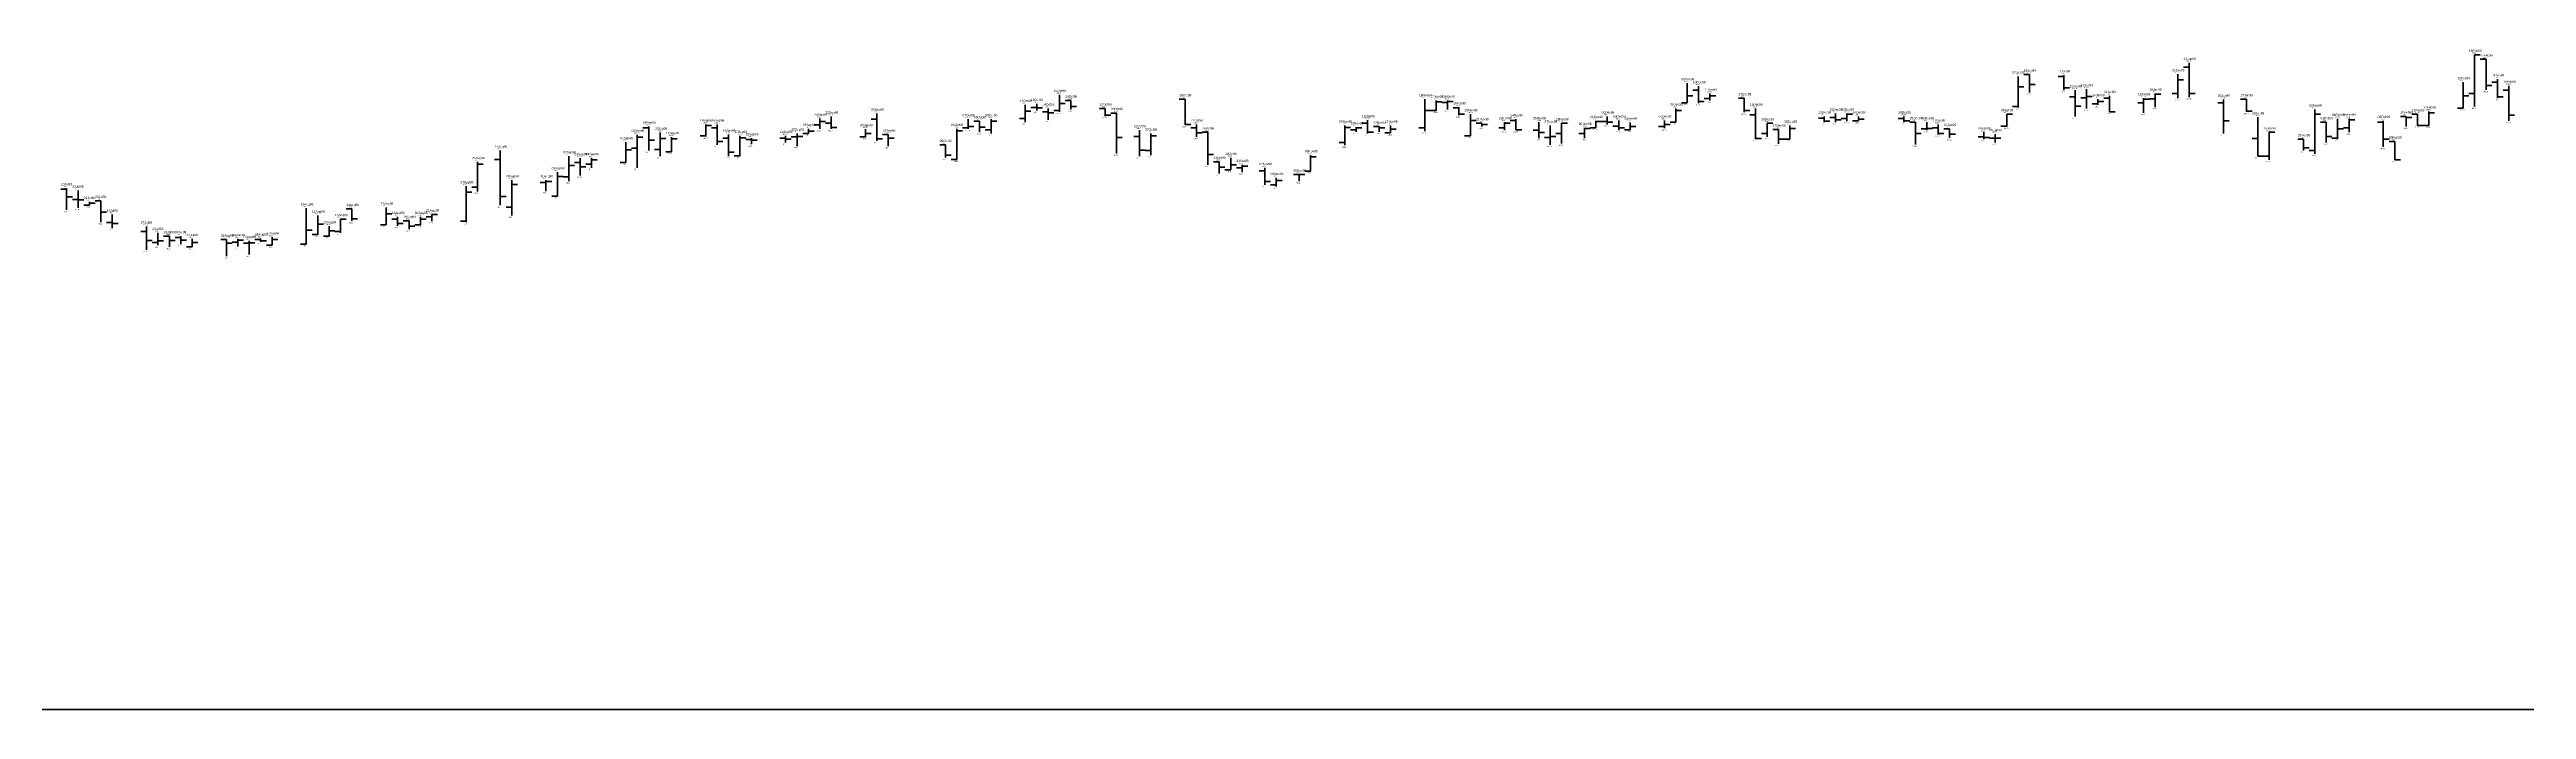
# Model space of a CAD drawing. Header units: inches. Extents: x 0 to 30000, y -20 to 2443.
# Drawn here: x 8821.5 to 9038.5, y 0 to 57.9 of the extents above; entities that cross this region are included whole.
import ezdxf

# ---------------------------------------------------------------- set-up
doc = ezdxf.new("R2010")
doc.units = ezdxf.units.IN
doc.header["$MEASUREMENT"] = 0
for name, color, linetype in [('axis', 7, 'Continuous'), ('DATE', 7, 'Continuous'), ('Graph', 7, 'Continuous'), ('Rate', 7, 'Continuous')]:
    doc.layers.add(name, color=color, linetype=linetype)
doc.styles.get("Standard").update_dxf_attribs({"font": 'arial.ttf'})

msp = doc.modelspace()

# ---------------------------------------------------------------- linework, layer by layer
at = {"layer": 'axis', "color": 7, "lineweight": 35}
msp.add_line((0, 0), (30000, 0), dxfattribs=at)
at = {"layer": 'Graph', "color": 1, "lineweight": 35}
for p, q in [((9009, 56.7), (9009, 53.675)), ((9035, 57), (9034.5, 57)), ((9035, 57), (9035, 54.315)), ((8966, 54.305), (8965.5, 54.305)), ((8966, 54.65), (8966, 53.16)), ((8995, 55.67), (8994.5, 55.67)), ((8995, 55.67), (8995, 54.09)), ((8995, 54.8), (8995.5, 54.8)), ((8998, 55.5), (8997.5, 55.5)), ((8998, 55.6), (8998, 54.3)), ((8998, 54.5), (8998.5, 54.5)), ((8999, 54.295), (8999, 52)), ((9009, 56.3), (9008.5, 56.3)), ((9035, 54.7), (9035.5, 54.7)), ((9036, 55), (9035.5, 55)), ((9036, 55.25), (9036, 53.6)), ((9037, 54.3), (9036.5, 54.3)), ((9037, 54.69), (9037, 51.605)), ((8894, 52.25), (8894, 49.85)), ((8908, 52.775), (8907.5, 52.775)), ((8908, 53.1), (8908, 52.5)), ((8908, 52.745), (8908.5, 52.745)), ((8909, 52.4), (8908.5, 52.4)), ((8909, 52.7), (8909, 51.7)), ((8909, 52.31), (8909.5, 52.31)), ((8911, 53.4), (8910.5, 53.4)), ((8911, 53.4), (8911, 52.6)), ((8911, 52.865), (8911.5, 52.865)), ((8914, 52.7), (8913.5, 52.7)), ((8914, 52.7), (8914, 52.025)), ((8914, 52.115), (8914.5, 52.115)), ((8915, 52.29), (8914.5, 52.29)), ((8915, 52.3), (8915, 48.73)), ((8921, 53.5), (8920.5, 53.5)), ((8921, 53.5), (8921, 51.25)), ((8945, 52.75), (8944.5, 52.75)), ((8945, 52.8), (8945, 52.1)), ((8945, 52.2), (8945.5, 52.2)), ((8966, 53.3), (8966.5, 53.3)), ((8970, 53.6), (8969.5, 53.6)), ((8970, 53.6), (8970, 52.36)), ((8970, 52.5), (8970.5, 52.5)), ((8971, 52.125), (8970.5, 52.125)), ((8971, 52.7), (8971, 50)), ((8978, 52.25), (8978, 51.5)), ((8999, 53.7), (8998.5, 53.7)), ((8999, 52.895), (8999.5, 52.895)), ((9002, 53.6), (9001.5, 53.6)), ((9002, 53.8), (9002, 52.4)), ((9002, 52.4), (9002.5, 52.4)), ((9009, 54), (9009.5, 54)), ((9012, 53.2), (9011.5, 53.2)), ((9012, 53.475), (9012, 50.5)), ((9014, 53.5), (9013.5, 53.5)), ((9014, 53.5), (9014, 52.39)), ((9014, 52.47), (9014.5, 52.47)), ((9029, 52.19), (9028.5, 52.19)), ((9029, 52.19), (9029, 51.2)), ((9036, 53.7), (9036.5, 53.7)), ((9037, 52.1), (9037.5, 52.1)), ((8874, 51), (8873.5, 51)), ((8874, 51.1), (8874, 49)), ((8880, 51), (8879.5, 51)), ((8880, 51.3), (8880, 49.5)), ((8881, 50.1), (8880.5, 50.1)), ((8881, 50.4), (8881, 48.505)), ((8883, 49.98), (8882.5, 49.98)), ((8883, 50.1), (8883, 49.55)), ((8886, 50.1), (8885.5, 50.1)), ((8886, 50.3), (8886, 49.7)), ((8886, 50.005), (8886.5, 50.005)), ((8890, 51.4), (8889.5, 51.4)), ((8890, 51.985), (8890, 50.9)), ((8890, 51.015), (8890.5, 51.015)), ((8894, 51.75), (8893.5, 51.75)), ((8894, 50.025), (8894.5, 50.025)), ((8895, 50.4), (8894.5, 50.4)), ((8895, 50.4), (8895, 49.4)), ((8895, 50.1), (8895.5, 50.1)), ((8903, 51.575), (8902.5, 51.575)), ((8903, 51.575), (8903, 50.6)), ((8903, 51.06), (8903.5, 51.06)), ((8915, 50.135), (8915.5, 50.135)), ((8917, 50.22), (8916.5, 50.22)), ((8917, 50.8), (8917, 48.5)), ((8921, 51.29), (8921.5, 51.29)), ((8922, 51), (8921.5, 51)), ((8922, 51.3), (8922, 50.2)), ((8922, 50.545), (8922.5, 50.545)), ((8923, 50.6), (8922.5, 50.6)), ((8923, 50.6), (8923, 47.75)), ((8937, 51.4), (8936.5, 51.4)), ((8937, 51.675), (8937, 50.5)), ((8937, 50.625), (8937.5, 50.625)), ((8938, 51.1), (8937.5, 51.1)), ((8938, 51.1), (8938, 50.65)), ((8938, 51.005), (8938.5, 51.005)), ((8947, 51.405), (8946.5, 51.405)), ((8947, 51.405), (8947, 51.1)), ((8947, 51.3), (8947.5, 51.3)), ((8950, 51.625), (8949.5, 51.625)), ((8950, 51.75), (8950, 50.81)), ((8950, 50.81), (8950.5, 50.81)), ((8952, 50.8), (8951.5, 50.8)), ((8952, 51.495), (8952, 50.1)), ((8952, 50.59), (8952.5, 50.59)), ((8958, 51.56), (8957.5, 51.56)), ((8958, 52), (8958, 51.3)), ((8958, 51.495), (8958.5, 51.495)), ((8959, 51.15), (8958.5, 51.15)), ((8959, 51.65), (8959, 50.8)), ((8959, 51), (8959.5, 51)), ((8971, 50.055), (8971.5, 50.055)), ((8973, 50.84), (8972.5, 50.84)), ((8973, 50.84), (8973, 49.6)), ((8973, 50), (8973.5, 50)), ((8977, 51.85), (8976.5, 51.85)), ((8977, 52), (8977, 51.5)), ((8977, 51.575), (8977.5, 51.575)), ((8978, 51.9), (8977.5, 51.9)), ((8978, 51.7), (8978.5, 51.7)), ((8984, 51.8), (8983.5, 51.8)), ((8984, 51.995), (8984, 51.5)), ((8984, 51.6), (8984.5, 51.6)), ((8985, 51.5), (8984.5, 51.5)), ((8985, 51.5), (8985, 49.525)), ((8985, 50.495), (8985.5, 50.495)), ((8987, 50.995), (8986.5, 50.995)), ((8987, 51.3), (8987, 50.41)), ((8987, 50.5), (8987.5, 50.5)), ((8988, 50.9), (8987.5, 50.9)), ((8988, 50.9), (8988, 50.105)), ((8988, 50.425), (8988.5, 50.425)), ((8991, 50.2), (8990.5, 50.2)), ((8991, 50.6), (8991, 50)), ((8991, 50.15), (8991.5, 50.15)), ((9012, 51.6), (9012.5, 51.6)), ((9015, 50.06), (9014.5, 50.06)), ((9015, 51.925), (9015, 48.5)), ((9019, 50), (9018.5, 50)), ((9019, 50), (9019, 49)), ((9021, 51.5), (9020.5, 51.5)), ((9021, 51.5), (9021, 49.71)), ((9021, 50.225), (9021.5, 50.225)), ((9026, 51.5), (9025.5, 51.5)), ((9026, 51.6), (9026, 49.32)), ((9026, 50), (9026.5, 50)), ((9028, 52), (9027.5, 52)), ((9028, 52), (9028, 51.1)), ((9028, 51.9), (9028.5, 51.9)), ((9029, 51.2), (9029.5, 51.2)), ((8861, 48.205), (8860.5, 48.205)), ((8861, 48.995), (8861, 44.2)), ((8868, 47.95), (8867.5, 47.95)), ((8868, 48.34), (8868, 46.81)), ((8874, 49.915), (8874.5, 49.915)), ((8880, 49.805), (8880.5, 49.805)), ((8881, 48.875), (8881.5, 48.875)), ((8883, 49.9), (8883.5, 49.9)), ((8900, 49.5), (8899.5, 49.5)), ((8900, 49.5), (8900, 48.4)), ((8900, 48.605), (8900.5, 48.605)), ((8917, 49.035), (8917.5, 49.035)), ((8923, 48.66), (8923.5, 48.66)), ((8924, 48.025), (8923.5, 48.025)), ((8924, 48.025), (8924, 47)), ((9015, 48.5), (9015.5, 48.5)), ((9019, 49.25), (9019.5, 49.25)), ((9027, 49.8), (9026.5, 49.8)), ((9027, 49.8), (9027, 48.2)), ((9027, 48.2), (9027.5, 48.2)), ((8823, 45.61), (8822.5, 45.61)), ((8823, 45.7), (8823, 43.8)), ((8868, 47.565), (8868.5, 47.565)), ((8924, 47.535), (8924.5, 47.535)), ((8928, 47.225), (8927.5, 47.225)), ((8928, 47.475), (8928, 46)), ((8928, 46.3), (8928.5, 46.3)), ((8823, 44.94), (8823.5, 44.94)), ((8824, 44.7), (8823.5, 44.7)), ((8824, 45.5), (8824, 43.98)), ((8824, 44.68), (8824.5, 44.68)), ((8826, 44.6), (8825.5, 44.6)), ((8826, 44.6), (8826, 42.71)), ((8826, 43.595), (8826.5, 43.595)), ((8848, 43.9), (8847.5, 43.9)), ((8848, 43.9), (8848, 42.83)), ((8861, 44.96), (8861.5, 44.96)), ((8827, 42.7), (8826.5, 42.7)), ((8827, 43.4), (8827, 42.2)), ((8827, 42.6), (8827.5, 42.6)), ((8830, 41.9), (8829.5, 41.9)), ((8830, 42.345), (8830, 40.3)), ((8832, 41.505), (8831.5, 41.505)), ((8832, 41.505), (8832, 40.55)), ((8833, 41.375), (8832.5, 41.375)), ((8833, 41.5), (8833, 40.8)), ((8840, 41.3), (8840, 41)), ((8848, 43.015), (8848.5, 43.015)), ((8852, 43), (8851.5, 43)), ((8852, 43.2), (8852, 42.4)), ((8852, 42.615), (8852.5, 42.615)), ((8853, 42.855), (8852.5, 42.855)), ((8853, 42.855), (8853, 42.11)), ((8853, 42.36), (8853.5, 42.36)), ((8830, 41.13), (8830.5, 41.13)), ((8832, 41.105), (8832.5, 41.105)), ((8833, 41.155), (8833.5, 41.155)), ((8837, 41.2), (8836.5, 41.2)), ((8837, 41.2), (8837, 39.74)), ((8837, 40.875), (8837.5, 40.875)), ((8840, 41.2), (8839.5, 41.2)), ((8840, 41.1), (8840.5, 41.1))]:
    msp.add_line(p, q, dxfattribs=at)
at = {"layer": 'Graph', "color": 3, "lineweight": 35}
for p, q in [((9034, 57.4), (9034, 52.85)), ((9034, 57.4), (9034.5, 57.4)), ((8965, 54.9), (8965, 53.2)), ((8994, 55.5), (8994, 52.785)), ((8994, 54.6), (8994.5, 54.6)), ((9000, 54.385), (9000, 52.7)), ((9008, 55.7), (9008, 53.595)), ((9008, 55.2), (9008.5, 55.2)), ((9033, 55), (9033, 52.73)), ((8907, 53), (8907, 51.5)), ((8907, 52.46), (8907.5, 52.46)), ((8910, 52.5), (8909.5, 52.5)), ((8910, 53.9), (8910, 52.4)), ((8910, 53.13), (8910.5, 53.13)), ((8942, 53.5), (8942, 50.7)), ((8942, 52.52), (8942.5, 52.52)), ((8943, 52.505), (8942.5, 52.505)), ((8943, 53.39), (8943, 52.505)), ((8943, 53.275), (8943.5, 53.275)), ((8944, 53.205), (8943.5, 53.205)), ((8944, 53.4), (8944, 52.6)), ((8944, 53.3), (8944.5, 53.3)), ((8946, 52.195), (8946, 50.3)), ((8964, 52.7), (8964, 51.5)), ((8964, 52.5), (8964.5, 52.5)), ((8965, 53.2), (8964.5, 53.2)), ((8965, 53.805), (8965.5, 53.805)), ((8967, 53.575), (8966.5, 53.575)), ((8967, 53.99), (8967, 53.4)), ((8967, 53.79), (8967.5, 53.79)), ((8979, 52.255), (8979, 51.575)), ((8979, 52.2), (8979.5, 52.2)), ((8993, 52.2), (8993, 51.105)), ((8993, 52.185), (8993.5, 52.185)), ((8994, 52.85), (8993.5, 52.85)), ((9000, 53.61), (8999.5, 53.61)), ((9000, 53.75), (9000.5, 53.75)), ((9001, 53.1), (9000.5, 53.1)), ((9001, 53.5), (9001, 53)), ((9001, 53.3), (9001.5, 53.3)), ((9005, 53.19), (9004.5, 53.19)), ((9005, 53.59), (9005, 52.31)), ((9005, 53.5), (9005.5, 53.5)), ((9006, 53.55), (9005.5, 53.55)), ((9006, 54), (9006, 52.805)), ((9006, 53.95), (9006.5, 53.95)), ((9008, 54), (9007.5, 54)), ((9020, 52.6), (9020, 48.725)), ((9020, 52.19), (9020.5, 52.19)), ((9030, 52.44), (9030, 51.2)), ((9030, 52.3), (9030.5, 52.3)), ((9033, 52.73), (9032.5, 52.73)), ((9033, 53.8), (9033.5, 53.8)), ((9034, 54), (9033.5, 54)), ((8873, 50.395), (8873, 47.5)), ((8873, 50.185), (8873.5, 50.185)), ((8875, 50.59), (8875, 48.5)), ((8875, 50.06), (8875.5, 50.06)), ((8876, 50.19), (8876, 48.9)), ((8876, 50.04), (8876.5, 50.04)), ((8879, 50.3), (8878.5, 50.3)), ((8879, 51.3), (8879, 50.225)), ((8879, 51.195), (8879.5, 51.195)), ((8882, 50.295), (8882, 48.5)), ((8882, 50.105), (8882.5, 50.105)), ((8887, 50.2), (8886.5, 50.2)), ((8887, 50.5), (8887, 49.4)), ((8887, 50.24), (8887.5, 50.24)), ((8888, 50.5), (8887.5, 50.5)), ((8888, 50.895), (8888, 50.5)), ((8888, 50.7), (8888.5, 50.7)), ((8889, 51.25), (8888.5, 51.25)), ((8889, 51.8), (8889, 50.9)), ((8889, 51.56), (8889.5, 51.56)), ((8893, 50.2), (8892.5, 50.2)), ((8893, 50.89), (8893, 50.2)), ((8893, 50.49), (8893.5, 50.49)), ((8901, 50.9), (8901, 48.205)), ((8901, 50.72), (8901.5, 50.72)), ((8902, 51), (8901.5, 51)), ((8902, 51.75), (8902, 50.905)), ((8902, 51.12), (8902.5, 51.12)), ((8904, 50.825), (8903.5, 50.825)), ((8904, 51.75), (8904, 50.505)), ((8904, 51.57), (8904.5, 51.57)), ((8907, 51.8), (8906.5, 51.8)), ((8918, 50.5), (8918, 48.6)), ((8918, 50.3), (8918.5, 50.3)), ((8935, 51.2), (8935, 49.46)), ((8935, 51.02), (8935.5, 51.02)), ((8936, 50.815), (8935.5, 50.815)), ((8936, 51.05), (8936, 50.65)), ((8936, 50.99), (8936.5, 50.99)), ((8939, 50.55), (8938.5, 50.55)), ((8939, 51.2), (8939, 50.55)), ((8939, 50.885), (8939.5, 50.885)), ((8942, 51.005), (8941.5, 51.005)), ((8946, 50.3), (8945.5, 50.3)), ((8946, 51.65), (8946.5, 51.65)), ((8949, 51.005), (8948.5, 51.005)), ((8949, 51.5), (8949, 50.785)), ((8949, 51.4), (8949.5, 51.4)), ((8953, 50.15), (8952.5, 50.15)), ((8953, 51.2), (8953, 49.515)), ((8953, 50.225), (8953.5, 50.225)), ((8954, 50.5), (8953.5, 50.5)), ((8954, 51.4), (8954, 49.61)), ((8954, 51.4), (8954.5, 51.4)), ((8956, 50.505), (8955.5, 50.505)), ((8956, 50.995), (8956, 50.1)), ((8956, 50.95), (8956.5, 50.95)), ((8957, 50.995), (8956.5, 50.995)), ((8957, 51.6), (8957, 50.995)), ((8957, 51.55), (8957.5, 51.55)), ((8960, 50.825), (8959.5, 50.825)), ((8960, 51.45), (8960, 50.825)), ((8960, 51.1), (8960.5, 51.1)), ((8963, 51.1), (8962.5, 51.1)), ((8963, 51.65), (8963, 50.96)), ((8963, 51.3), (8963.5, 51.3)), ((8964, 51.5), (8963.5, 51.5)), ((8972, 50.5), (8971.5, 50.5)), ((8972, 51.4), (8972, 50.21)), ((8972, 51.395), (8972.5, 51.395)), ((8974, 50), (8973.5, 50)), ((8974, 51.2), (8974, 50)), ((8974, 50.925), (8974.5, 50.925)), ((8979, 51.8), (8978.5, 51.8)), ((8980, 51.6), (8979.5, 51.6)), ((8980, 52), (8980, 51.6)), ((8980, 51.75), (8980.5, 51.75)), ((8986, 50.9), (8985.5, 50.9)), ((8986, 51.5), (8986, 50.8)), ((8986, 50.925), (8986.5, 50.925)), ((8992, 50.1), (8991.5, 50.1)), ((8992, 50.45), (8992, 49.705)), ((8992, 50.1), (8992.5, 50.1)), ((8993, 51.15), (8992.5, 51.15)), ((9016, 50.6), (9016, 48.2)), ((9016, 50.6), (9016.5, 50.6)), ((9022, 50.1), (9021.5, 50.1)), ((9022, 51.79), (9022, 50)), ((9022, 50.9), (9022.5, 50.9)), ((9023, 51), (9022.5, 51)), ((9023, 51.8), (9023, 50.6)), ((9023, 51.7), (9023.5, 51.7)), ((9030, 51.2), (9029.5, 51.2)), ((8859, 48), (8859, 45.4)), ((8859, 47.815), (8859.5, 47.815)), ((8867, 48.5), (8867, 46.31)), ((8869, 47.8), (8868.5, 47.8)), ((8869, 48.35), (8869, 47.5)), ((8869, 48.195), (8869.5, 48.195)), ((8872, 47.95), (8871.5, 47.95)), ((8872, 49.75), (8872, 47.95)), ((8872, 49.06), (8872.5, 49.06)), ((8873, 49.2), (8872.5, 49.2)), ((8875, 49.1), (8874.5, 49.1)), ((8876, 48.9), (8875.5, 48.9)), ((8882, 48.55), (8881.5, 48.55)), ((8901, 48.205), (8900.5, 48.205)), ((8918, 49), (8917.5, 49)), ((8925, 48.375), (8925, 47.3)), ((8925, 47.755), (8925.5, 47.755)), ((8926, 47.75), (8926, 47.1)), ((8932, 48.6), (8932, 47.205)), ((8932, 48.45), (8932.5, 48.45)), ((8935, 49.7), (8934.5, 49.7)), ((9016, 48.5), (9015.5, 48.5)), ((9020, 49), (9019.5, 49)), ((8858, 45.885), (8858, 42.725)), ((8859, 45.8), (8858.5, 45.8)), ((8862, 46.395), (8862, 43.3)), ((8862, 46.03), (8862.5, 46.03)), ((8865, 46.2), (8864.5, 46.2)), ((8865, 46.4), (8865, 45.455)), ((8865, 46.28), (8865.5, 46.28)), ((8866, 47.1), (8866, 45)), ((8866, 46.72), (8866.5, 46.72)), ((8867, 46.7), (8866.5, 46.7)), ((8867, 47.685), (8867.5, 47.685)), ((8925, 47.3), (8924.5, 47.3)), ((8926, 47.5), (8925.5, 47.5)), ((8926, 47.635), (8926.5, 47.635)), ((8929, 46), (8928.5, 46)), ((8929, 46.6), (8929, 45.855)), ((8929, 46.37), (8929.5, 46.37)), ((8931, 46.9), (8930.5, 46.9)), ((8931, 46.9), (8931, 46.31)), ((8931, 46.9), (8931.5, 46.9)), ((8932, 47.205), (8931.5, 47.205)), ((8825, 44.2), (8824.5, 44.2)), ((8825, 44.5), (8825, 44.2)), ((8825, 44.395), (8825.5, 44.395)), ((8844, 43.95), (8844, 40.8)), ((8851, 44), (8851, 42.5)), ((8851, 43.455), (8851.5, 43.455)), ((8858, 45.355), (8858.5, 45.355)), ((8862, 44.05), (8861.5, 44.05)), ((8866, 45.005), (8865.5, 45.005)), ((8831, 41.8), (8831, 40.7)), ((8834, 41.25), (8834, 40.55)), ((8838, 41.25), (8838, 40.6)), ((8841, 41.395), (8841, 40.7)), ((8844, 42.03), (8844.5, 42.03)), ((8845, 41.645), (8844.5, 41.645)), ((8845, 43.3), (8845, 41.62)), ((8845, 42.55), (8845.5, 42.55)), ((8846, 41.5), (8845.5, 41.5)), ((8846, 42.365), (8846, 41.5)), ((8846, 41.975), (8846.5, 41.975)), ((8847, 41.905), (8846.5, 41.905)), ((8847, 43), (8847, 41.8)), ((8847, 42.98), (8847.5, 42.98)), ((8851, 42.5), (8850.5, 42.5)), ((8854, 42.5), (8853.5, 42.5)), ((8854, 43.19), (8854, 42.465)), ((8854, 42.99), (8854.5, 42.99)), ((8855, 43.185), (8854.5, 43.185)), ((8855, 43.4), (8855, 42.815)), ((8855, 43.395), (8855.5, 43.395)), ((8858, 42.8), (8857.5, 42.8)), ((8831, 40.95), (8830.5, 40.95)), ((8831, 41.075), (8831.5, 41.075)), ((8834, 40.565), (8833.5, 40.565)), ((8834, 40.95), (8834.5, 40.95)), ((8838, 40.975), (8837.5, 40.975)), ((8838, 41.16), (8838.5, 41.16)), ((8839, 40.875), (8838.5, 40.875)), ((8839, 41.1), (8839, 39.9)), ((8839, 40.925), (8839.5, 40.925)), ((8841, 40.7), (8840.5, 40.7)), ((8841, 41.19), (8841.5, 41.19)), ((8844, 40.8), (8843.5, 40.8))]:
    msp.add_line(p, q, dxfattribs=at)

# ---------------------------------------------------------------- texts
at = {"layer": 'DATE'}
for s, p in [('22Jan99', (9008.5, 56.95)), ('16Feb99', (9033.5, 57.65)), ('17Feb99', (9034.5, 57.25)), ('15Oct98', (8909.5, 54.15)), ('09Dec98', (8964.5, 55.15)), ('10Dec98', (8965.5, 54.9)), ('11Dec98', (8966.5, 54.24)), ('07Jan99', (8993.5, 55.75)), ('08Jan99', (8994.5, 55.92)), ('11Jan99', (8997.5, 55.85)), ('12Jan99', (8998.5, 54.545)), ('13Jan99', (8999.5, 54.635)), ('19Jan99', (9005.5, 54.25)), ('21Jan99', (9007.5, 55.95)), ('15Feb99', (9032.5, 55.25)), ('18Feb99', (9035.5, 55.5)), ('19Feb99', (9036.5, 54.94)), ('24Sep98', (8888.5, 52.05)), ('25Sep98', (8889.5, 52.235)), ('29Sep98', (8893.5, 52.5)), ('07Oct98', (8901.5, 52)), ('09Oct98', (8903.5, 52)), ('12Oct98', (8906.5, 53.25)), ('13Oct98', (8907.5, 53.35)), ('14Oct98', (8908.5, 52.95)), ('16Oct98', (8910.5, 53.65)), ('19Oct98', (8913.5, 52.95)), ('20Oct98', (8914.5, 52.55)), ('26Oct98', (8920.5, 53.75)), ('11Nov98', (8936.5, 51.925)), ('16Nov98', (8941.5, 53.75)), ('17Nov98', (8942.5, 53.64)), ('18Nov98', (8943.5, 53.65)), ('19Nov98', (8944.5, 53.05)), ('20Nov98', (8945.5, 52.445)), ('24Nov98', (8949.5, 52)), ('02Dec98', (8957.5, 52.25)), ('03Dec98', (8958.5, 51.9)), ('07Dec98', (8962.5, 51.9)), ('08Dec98', (8963.5, 52.95)), ('14Dec98', (8969.5, 53.85)), ('15Dec98', (8970.5, 52.95)), ('21Dec98', (8976.5, 52.25)), ('22Dec98', (8977.5, 52.5)), ('23Dec98', (8978.5, 52.505)), ('24Dec98', (8979.5, 52.25)), ('28Dec98', (8983.5, 52.245)), ('06Jan99', (8992.5, 52.45)), ('14Jan99', (9000.5, 53.75)), ('15Jan99', (9001.5, 54.05)), ('18Jan99', (9004.5, 53.84)), ('25Jan99', (9011.5, 53.725)), ('27Jan99', (9013.5, 53.75)), ('28Jan99', (9014.5, 52.175)), ('02Feb99', (9019.5, 52.85)), ('04Feb99', (9021.5, 52.04)), ('05Feb99', (9022.5, 52.05)), ('10Feb99', (9027.5, 52.25)), ('11Feb99', (9028.5, 52.44)), ('12Feb99', (9029.5, 52.69)), ('07Sep98', (8871.5, 50)), ('08Sep98', (8872.5, 50.645)), ('09Sep98', (8873.5, 51.35)), ('10Sep98', (8874.5, 50.84)), ('11Sep98', (8875.5, 50.44)), ('14Sep98', (8878.5, 51.55)), ('15Sep98', (8879.5, 51.55)), ('16Sep98', (8880.5, 50.65)), ('17Sep98', (8881.5, 50.545)), ('18Sep98', (8882.5, 50.35)), ('21Sep98', (8885.5, 50.55)), ('22Sep98', (8886.5, 50.75)), ('23Sep98', (8887.5, 51.145)), ('28Sep98', (8892.5, 51.14)), ('30Sep98', (8894.5, 50.65)), ('05Oct98', (8899.5, 49.75)), ('06Oct98', (8900.5, 51.15)), ('08Oct98', (8902.5, 51.825)), ('22Oct98', (8916.5, 51.05)), ('23Oct98', (8917.5, 50.75)), ('27Oct98', (8921.5, 51.55)), ('28Oct98', (8922.5, 50.85)), ('09Nov98', (8934.5, 51.45)), ('10Nov98', (8935.5, 51.3)), ('12Nov98', (8937.5, 51.35)), ('13Nov98', (8938.5, 51.45)), ('21Nov98', (8946.5, 51.655)), ('23Nov98', (8948.5, 51.75)), ('26Nov98', (8951.5, 51.745)), ('27Nov98', (8952.5, 51.45)), ('28Nov98', (8953.5, 51.65)), ('30Nov98', (8955.5, 51.245)), ('01Dec98', (8956.5, 51.85)), ('04Dec98', (8959.5, 51.7)), ('16Dec98', (8971.5, 51.65)), ('17Dec98', (8972.5, 51.09)), ('18Dec98', (8973.5, 51.45)), ('29Dec98', (8984.5, 51.75)), ('30Dec98', (8985.5, 51.75)), ('31Dec98', (8986.5, 51.55)), ('01Jan99', (8987.5, 51.15)), ('04Jan99', (8990.5, 50.85)), ('05Jan99', (8991.5, 50.7)), ('29Jan99', (9015.5, 50.85)), ('01Feb99', (9018.5, 50.25)), ('03Feb99', (9020.5, 51.75)), ('08Feb99', (9025.5, 51.85)), ('09Feb99', (9026.5, 50.05)), ('25Aug98', (8858.5, 48.25)), ('27Aug98', (8860.5, 49.245)), ('02Sep98', (8866.5, 48.75)), ('03Sep98', (8867.5, 48.59)), ('04Sep98', (8868.5, 48.6)), ('29Oct98', (8923.5, 48.275)), ('30Oct98', (8924.5, 48.625)), ('31Oct98', (8925.5, 48)), ('02Nov98', (8927.5, 47.725)), ('06Nov98', (8931.5, 48.85)), ('20Jul98', (8822.5, 45.95)), ('21Jul98', (8823.5, 45.75)), ('24Aug98', (8857.5, 46.135)), ('28Aug98', (8861.5, 46.645)), ('31Aug98', (8864.5, 46.65)), ('01Sep98', (8865.5, 47.35)), ('03Nov98', (8928.5, 46.85)), ('05Nov98', (8930.5, 47.15)), ('22Jul98', (8824.5, 44.75)), ('23Jul98', (8825.5, 44.85)), ('24Jul98', (8826.5, 43.65)), ('10Aug98', (8843.5, 44.2)), ('11Aug98', (8844.5, 43.55)), ('13Aug98', (8846.5, 43.25)), ('14Aug98', (8847.5, 44.15)), ('17Aug98', (8850.5, 44.25)), ('18Aug98', (8851.5, 43.45)), ('20Aug98', (8853.5, 43.44)), ('21Aug98', (8854.5, 43.65)), ('27Jul98', (8829.5, 42.595)), ('28Jul98', (8830.5, 42.05)), ('29Jul98', (8831.5, 41.755)), ('30Jul98', (8832.5, 41.75)), ('31Jul98', (8833.5, 41.5)), ('03Aug98', (8836.5, 41.45)), ('04Aug98', (8837.5, 41.5)), ('05Aug98', (8838.5, 41.35)), ('06Aug98', (8839.5, 41.55)), ('07Aug98', (8840.5, 41.645)), ('12Aug98', (8845.5, 42.615)), ('19Aug98', (8852.5, 43.105))]:
    msp.add_text(s, height=0.2, dxfattribs=at).set_placement(p)
at = {"layer": 'Rate'}
for s, p in [('113.4', (9008.75, 56.8)), ('114.8', (9033.75, 57.5)), ('114', (9034.75, 57.1)), ('109.8', (8964.75, 55)), ('109.3', (8965.75, 54.75)), ('111', (8993.75, 55.6)), ('111.34', (8994.75, 55.77)), ('111.2', (8997.75, 55.7)), ('108.59', (8998.75, 54.395)), ('108.77', (8999.75, 54.485)), ('111.4', (9007.75, 55.8)), ('110', (9032.75, 55.1)), ('110.5', (9035.75, 55.35)), ('109.38', (9036.75, 54.79)), ('103.97', (8889.75, 52.085)), ('104.5', (8893.75, 52.35)), ('106', (8906.75, 53.1)), ('106.2', (8907.75, 53.2)), ('105', (8907.75, 52.3)), ('105.4', (8908.75, 52.8)), ('107.8', (8909.75, 54)), ('104.8', (8909.75, 52.2)), ('106.8', (8910.75, 53.5)), ('105.2', (8910.75, 52.4)), ('105.4', (8913.75, 52.8)), ('104.6', (8914.75, 52.4)), ('107', (8920.75, 53.6)), ('107', (8941.75, 53.6)), ('106.78', (8942.75, 53.49)), ('105.01', (8942.75, 52.305)), ('106.8', (8943.75, 53.5)), ('105.2', (8943.75, 52.4)), ('105.6', (8944.75, 52.9)), ('104.39', (8945.75, 52.295)), ('104', (8957.75, 52.1)), ('105.4', (8963.75, 52.8)), ('106.4', (8964.75, 53)), ('106.32', (8965.75, 52.96)), ('107.98', (8966.75, 54.09)), ('106.8', (8966.75, 53.2)), ('107.2', (8969.75, 53.7)), ('104.72', (8969.75, 52.16)), ('105.4', (8970.75, 52.8)), ('104', (8976.75, 52.1)), ('104.5', (8977.75, 52.35)), ('104.51', (8978.75, 52.355)), ('104', (8979.75, 52.1)), ('103.99', (8983.75, 52.095)), ('104.4', (8992.75, 52.3)), ('105.57', (8993.75, 52.585)), ('108.18', (8994.75, 53.89)), ('108.6', (8997.75, 54.1)), ('105.4', (8999.75, 52.5)), ('107', (9000.75, 53.6)), ('106', (9000.75, 52.8)), ('107.6', (9001.75, 53.9)), ('104.8', (9001.75, 52.2)), ('107.18', (9004.75, 53.69)), ('104.62', (9004.75, 52.11)), ('108', (9005.75, 54.1)), ('105.61', (9005.75, 52.605)), ('107.19', (9007.75, 53.395)), ('107.35', (9008.75, 53.475)), ('106.95', (9011.75, 53.575)), ('107', (9013.75, 53.6)), ('104.78', (9013.75, 52.19)), ('103.85', (9014.75, 52.025)), ('105.2', (9019.75, 52.7)), ('104', (9027.75, 52.1)), ('104.38', (9028.75, 52.29)), ('104.88', (9029.75, 52.54)), ('105.46', (9032.75, 52.53)), ('105.7', (9033.75, 52.65)), ('108.63', (9034.75, 54.115)), ('107.2', (9035.75, 53.4)), ('99.5', (8871.75, 49.85)), ('100.79', (8872.75, 50.495)), ('102.2', (8873.75, 51.2)), ('101.18', (8874.75, 50.69)), ('100.38', (8875.75, 50.29)), ('102.6', (8878.75, 51.4)), ('100.45', (8878.75, 50.025)), ('102.6', (8879.75, 51.4)), ('100.8', (8880.75, 50.5)), ('100.59', (8881.75, 50.395)), ('100.2', (8882.75, 50.2)), ('100.6', (8885.75, 50.4)), ('101', (8886.75, 50.6)), ('101.79', (8887.75, 50.995)), ('101', (8887.75, 50.3)), ('103.6', (8888.75, 51.9)), ('101.8', (8888.75, 50.7)), ('101.8', (8889.75, 50.7)), ('101.78', (8892.75, 50.99)), ('100.4', (8892.75, 50)), ('100.8', (8894.75, 50.5)), ('101.8', (8900.75, 51)), ('103.5', (8901.75, 51.85)), ('101.81', (8901.75, 50.705)), ('103.15', (8902.75, 51.675)), ('101.2', (8902.75, 50.4)), ('103.5', (8903.75, 51.85)), ('101.01', (8903.75, 50.305)), ('103', (8906.75, 51.3)), ('103.4', (8908.75, 51.5)), ('104.05', (8913.75, 51.825)), ('101.6', (8916.75, 50.9)), ('101', (8917.75, 50.6)), ('102.5', (8920.75, 51.05)), ('102.6', (8921.75, 51.4)), ('100.4', (8921.75, 50)), ('101.2', (8922.75, 50.7)), ('102.4', (8934.75, 51.3)), ('102.1', (8935.75, 51.15)), ('101.3', (8935.75, 50.45)), ('103.35', (8936.75, 51.775)), ('101', (8936.75, 50.3)), ('102.2', (8937.75, 51.2)), ('101.3', (8937.75, 50.45)), ('102.4', (8938.75, 51.3)), ('101.1', (8938.75, 50.35)), ('101.4', (8941.75, 50.5)), ('104.2', (8944.75, 51.9)), ('100.6', (8945.75, 50.1)), ('102.81', (8946.75, 51.505)), ('102.2', (8946.75, 50.9)), ('103', (8948.75, 51.6)), ('101.57', (8948.75, 50.585)), ('103.5', (8949.75, 51.85)), ('101.62', (8949.75, 50.61)), ('102.99', (8951.75, 51.595)), ('100.2', (8951.75, 49.9)), ('102.4', (8952.75, 51.3)), ('102.8', (8953.75, 51.5)), ('101.99', (8955.75, 51.095)), ('100.2', (8955.75, 49.9)), ('103.2', (8956.75, 51.7)), ('101.99', (8956.75, 50.795)), ('102.6', (8957.75, 51.1)), ('103.3', (8958.75, 51.75)), ('101.6', (8958.75, 50.6)), ('102.9', (8959.75, 51.55)), ('101.65', (8959.75, 50.625)), ('103.3', (8962.75, 51.75)), ('101.92', (8962.75, 50.76)), ('103', (8963.75, 51.3)), ('102.8', (8971.75, 51.5)), ('100.42', (8971.75, 50.01)), ('101.68', (8972.75, 50.94)), ('102.4', (8973.75, 51.3)), ('103', (8976.75, 51.3)), ('103', (8977.75, 51.3)), ('103.15', (8978.75, 51.375)), ('103.2', (8979.75, 51.4)), ('103', (8983.75, 51.3)), ('103', (8984.75, 51.6)), ('103', (8985.75, 51.6)), ('101.6', (8985.75, 50.6)), ('102.6', (8986.75, 51.4)), ('100.82', (8986.75, 50.21)), ('101.8', (8987.75, 51)), ('100.21', (8987.75, 49.905)), ('101.2', (8990.75, 50.7)), ('100.9', (8991.75, 50.55)), ('102.21', (8992.75, 50.905)), ('104', (8998.75, 51.8)), ('101', (9011.75, 50.3)), ('101.2', (9015.75, 50.7)), ('100', (9018.75, 50.1)), ('103', (9020.75, 51.6)), ('103.58', (9021.75, 51.89)), ('103.6', (9022.75, 51.9)), ('101.2', (9022.75, 50.4)), ('103.2', (9025.75, 51.7)), ('99.6', (9026.75, 49.9)), ('102.2', (9027.75, 50.9)), ('102.4', (9028.75, 51)), ('102.4', (9029.75, 51)), ('103.21', (9036.75, 51.405)), ('96', (8858.75, 48.1)), ('97.99', (8860.75, 49.095)), ('97', (8866.75, 48.6)), ('96.68', (8867.75, 48.44)), ('96.7', (8868.75, 48.45)), ('95.9', (8871.75, 47.75)), ('98', (8873.75, 48.8)), ('97', (8874.75, 48.3)), ('97.8', (8875.75, 48.7)), ('99', (8879.75, 49.3)), ('97.01', (8880.75, 48.305)), ('97', (8881.75, 48.3)), ('99.1', (8882.75, 49.35)), ('99.4', (8885.75, 49.5)), ('98.8', (8886.75, 49.2)), ('99.7', (8893.75, 49.65)), ('98.8', (8894.75, 49.2)), ('99', (8899.75, 49.6)), ('96.8', (8899.75, 48.2)), ('96.41', (8900.75, 48.005)), ('97.46', (8914.75, 48.53)), ('97', (8916.75, 48.3)), ('97.2', (8917.75, 48.4)), ('96.05', (8923.75, 48.125)), ('96.75', (8924.75, 48.475)), ('95.5', (8925.75, 47.85)), ('97.2', (8931.75, 48.7)), ('98.92', (8934.75, 49.26)), ('99.03', (8952.75, 49.315)), ('99.22', (8953.75, 49.41)), ('100', (8970.75, 49.8)), ('99.2', (8972.75, 49.4)), ('100', (8973.75, 49.8)), ('99.05', (8984.75, 49.325)), ('100', (8990.75, 49.8)), ('99.41', (8991.75, 49.505)), ('97', (9014.75, 48.3)), ('96.4', (9015.75, 48)), ('98', (9018.75, 48.8)), ('97.45', (9019.75, 48.525)), ('99.42', (9020.75, 49.51)), ('100', (9021.75, 49.8)), ('98.64', (9025.75, 49.12)), ('96.4', (9026.75, 48)), ('91.4', (8822.75, 45.8)), ('91', (8823.75, 45.6)), ('91.77', (8857.75, 45.985)), ('92.79', (8861.75, 46.495)), ('92.8', (8864.75, 46.5)), ('94.2', (8865.75, 47.2)), ('92.62', (8866.75, 46.11)), ('93.62', (8867.75, 46.61)), ('95', (8868.75, 47.3)), ('95', (8872.75, 47.3)), ('95.5', (8922.75, 47.55)), ('94', (8923.75, 46.8)), ('94.6', (8924.75, 47.1)), ('94.2', (8925.75, 46.9)), ('94.95', (8927.75, 47.575)), ('92', (8927.75, 45.8)), ('93.2', (8928.75, 46.7)), ('91.71', (8928.75, 45.655)), ('93.8', (8930.75, 47)), ('92.62', (8930.75, 46.11)), ('94.41', (8931.75, 47.005)), ('87.6', (8822.75, 43.6)), ('87.96', (8823.75, 43.78)), ('89', (8824.75, 44.6)), ('88.4', (8824.75, 44)), ('89.2', (8825.75, 44.7)), ('86.8', (8826.75, 43.5)), ('87.9', (8843.75, 44.05)), ('86.6', (8844.75, 43.4)), ('87.8', (8847.75, 44)), ('88', (8850.75, 44.1)), ('86.8', (8854.75, 43.5)), ('90.8', (8858.75, 45.2)), ('88.4', (8860.75, 44)), ('90.91', (8864.75, 45.255)), ('90', (8865.75, 44.8)), ('85.42', (8825.75, 42.51)), ('84.4', (8826.75, 42)), ('84.69', (8829.75, 42.445)), ('83.6', (8830.75, 41.9)), ('83.01', (8831.75, 41.605)), ('83', (8832.75, 41.6)), ('82.5', (8833.75, 41.35)), ('82.4', (8836.75, 41.3)), ('82.5', (8837.75, 41.35)), ('82.2', (8838.75, 41.2)), ('82.6', (8839.75, 41.4)), ('82.79', (8840.75, 41.495)), ('83.24', (8844.75, 41.42)), ('84.73', (8845.75, 42.465)), ('83', (8845.75, 41.3)), ('86', (8846.75, 43.1)), ('83.6', (8846.75, 41.6)), ('85.66', (8847.75, 42.63)), ('85', (8850.75, 42.3)), ('86.4', (8851.75, 43.3)), ('84.8', (8851.75, 42.2)), ('85.71', (8852.75, 42.955)), ('84.22', (8852.75, 41.91)), ('86.38', (8853.75, 43.29)), ('84.93', (8853.75, 42.265)), ('85.63', (8854.75, 42.615)), ('85.45', (8857.75, 42.525)), ('86.6', (8861.75, 43.1)), ('80.6', (8829.75, 40.1)), ('81.4', (8830.75, 40.5)), ('81.1', (8831.75, 40.35)), ('81.6', (8832.75, 40.6)), ('81.1', (8833.75, 40.35)), ('79.48', (8836.75, 39.54)), ('81.2', (8837.75, 40.4)), ('79.8', (8838.75, 39.7)), ('82', (8839.75, 40.8)), ('81.4', (8840.75, 40.5)), ('81.6', (8843.75, 40.6))]:
    msp.add_text(s, height=0.1, dxfattribs=at).set_placement(p)

doc.saveas('drawing.dxf')
